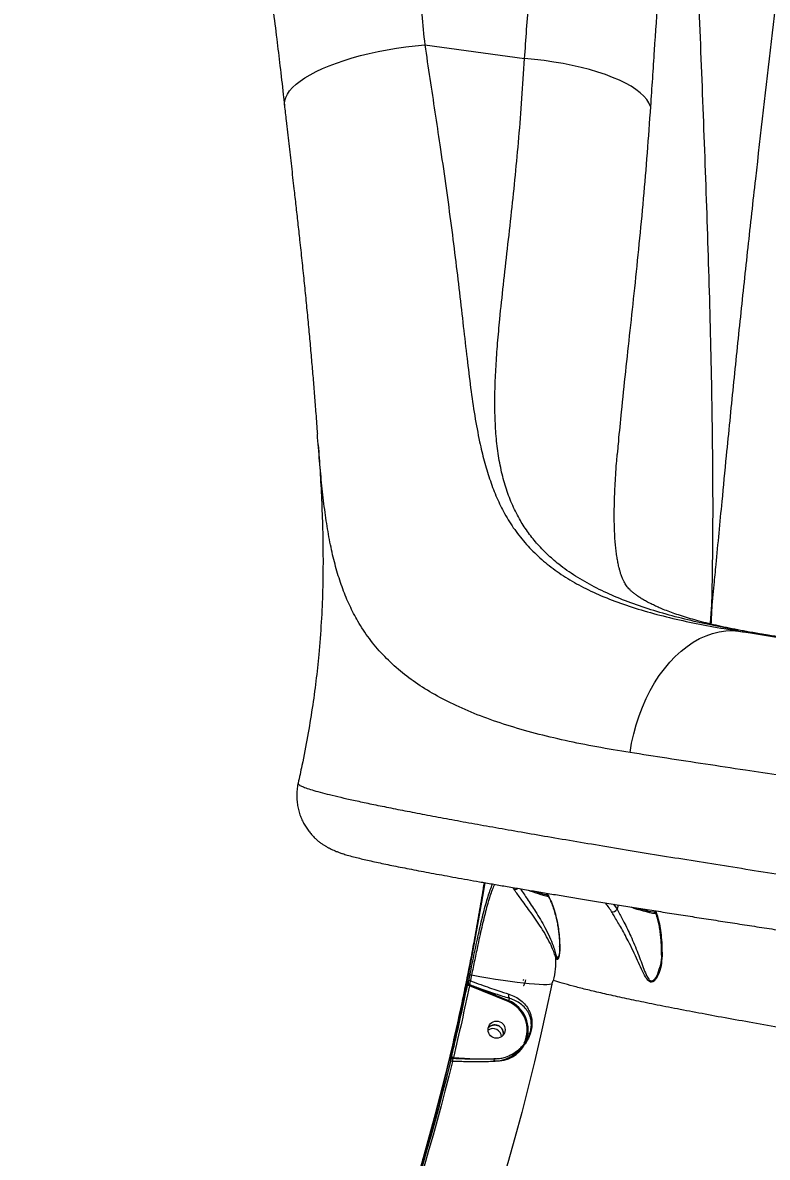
# Model space of a CAD drawing. Header units: millimetres. Extents: x -11024 to 8278, y -7837 to 5770.
# Drawn here: x 3635 to 4024, y 2555 to 3148 of the extents above; entities that cross this region are included whole.
import ezdxf

# ---------------------------------------------------------------- set-up
doc = ezdxf.new("R2010")
doc.units = ezdxf.units.MM
doc.layers.add('DIKOM_ОБЪЕКТ', color=7, linetype='Continuous')
doc.layers.add('DIKOM_РАЗМЕР_ОБЪЕКТА', color=7, linetype='Continuous')
doc.styles.add('style1', font='arial.ttf', dxfattribs={"width": 0.8})
doc.dimstyles.new('1-50', dxfattribs={"dimtxt": 300, "dimasz": 200, "dimexe": 100, "dimexo": 0, "dimgap": 100, "dimtad": 1, "dimtxsty": 'style1', "dimcen": 200, "dimclrd": 7, "dimclre": 7, "dimclrt": 7, "dimadec": 1, "dimazin": 2, "dimtfac": 1, "dimtmove": 0, "dimatfit": 2, "dimfxl": 0, "dimlwd": 25, "dimlwe": 18, "dimarcsym": 0})

# ---------------------------------------------------------------- blocks, each defined once
blk = doc.blocks.new('*D9')
at = {"layer": 'Defpoints', "color": 0, "transparency": 16777216}
for p in [(3740.68, 3707.51), (-8191.56, -3797.25), (-1076.12, -3797.25)]:
    blk.add_point(p, dxfattribs=at)
at = {"layer": 'DIKOM_РАЗМЕР_ОБЪЕКТА', "color": 7, "lineweight": 18, "transparency": 16777216}
for p, q in [((3740.68, 3707.51), (-8291.56, 3707.51)), ((-1076.12, -3797.25), (-8291.56, -3797.25))]:
    blk.add_line(p, q, dxfattribs=at)
at = {"layer": 'DIKOM_РАЗМЕР_ОБЪЕКТА', "color": 7, "lineweight": 25, "transparency": 16777216}
blk.add_line((-8191.56, 3507.51), (-8191.56, -3597.25), dxfattribs=at)
at = {"layer": 'DIKOM_РАЗМЕР_ОБЪЕКТА', "color": 7, "transparency": 16777216}
for points in [[(-8224.9, 3507.51), (-8158.23, 3507.51), (-8191.56, 3707.51)], [(-8224.9, -3597.25), (-8158.23, -3597.25), (-8191.56, -3797.25)]]:
    blk.add_solid(points, dxfattribs=at)
at = {"layer": 'DIKOM_РАЗМЕР_ОБЪЕКТА', "color": 7, "transparency": 16777216, "insert": (-8444.74, -44.87), "char_height": 300, "attachment_point": 5, "rotation": 90, "style": 'style1'}
blk.add_mtext('7500', dxfattribs=at)

msp = doc.modelspace()

# ---------------------------------------------------------------- linework, layer by layer
at = {"layer": 'DIKOM_ОБЪЕКТ', "color": 7, "linetype": 'Continuous', "lineweight": 15}
for p, q in [((3845.213, 3136.186), (3897.345, 3128.934)), ((3945.935, 2924.185), (3945.771, 2922.195)), ((4009.163, 2830.058), (4022.833, 2828.156)), ((4024.123, 2827.981), (4022.833, 2828.156)), ((3779.208, 2750.573), (3779.205, 2750.566)), ((3891.905, 2695.193), (3891.332, 2696.033)), ((3943.765, 2687.469), (3945.658, 2684.777)), ((3946.282, 2687.064), (3945.658, 2684.777)), ((3915.15, 2660.105), (3915.213, 2660.338)), ((3968.775, 2660.977), (3968.778, 2660.941)), ((3967.617, 2653.61), (3967.758, 2654.085)), ((3867.948, 2646.548), (3867.95, 2646.551)), ((3888.738, 2636.572), (3868.538, 2644.818)), ((3868.553, 2645.425), (3868.55, 2645.422)), ((3868.55, 2645.422), (3888.956, 2637.091)), ((3889.53, 2638.221), (3888.956, 2637.091)), ((3859.945, 2606.956), (3859.938, 2606.95)), ((3860.16, 2607.374), (3871.72, 2606.663)), ((3882.276, 2606.763), (3881.229, 2606.739)), ((3858.924, 2606.212), (3858.921, 2606.209))]:
    msp.add_line(p, q, dxfattribs=at)
at = {"layer": 'DIKOM_ОБЪЕКТ', "color": 7, "linetype": 'Continuous', "lineweight": 15, "flags": 128}
for points in [[(3772.057, 3104.655), (3772.01, 3105.374), (3772.154, 3107.028), (3772.647, 3108.709), (3773.485, 3110.411), (3774.665, 3112.124), (3776.181, 3113.84), (3778.024, 3115.55), (3780.186, 3117.246), (3782.656, 3118.919), (3785.422, 3120.561), (3788.469, 3122.164), (3791.782, 3123.718), (3795.345, 3125.219), (3799.14, 3126.655), (3803.148, 3128.022), (3807.349, 3129.313), (3811.721, 3130.52), (3816.243, 3131.637), (3820.892, 3132.659), (3825.645, 3133.582), (3830.478, 3134.4), (3835.367, 3135.109), (3840.286, 3135.705), (3845.213, 3136.186)], [(3963.114, 3104.033), (3962.328, 3105.812), (3961.168, 3107.589), (3959.64, 3109.354), (3957.754, 3111.099), (3955.518, 3112.812), (3952.946, 3114.485), (3950.051, 3116.109), (3946.85, 3117.674), (3943.358, 3119.173), (3939.597, 3120.597), (3935.585, 3121.939), (3931.345, 3123.191), (3926.901, 3124.346), (3922.275, 3125.398), (3917.494, 3126.341), (3912.584, 3127.171), (3907.571, 3127.882), (3902.482, 3128.471), (3897.345, 3128.934)], [(3952.456, 2766.605), (3953.281, 2771.514), (3954.34, 2776.368), (3955.627, 2781.144), (3957.136, 2785.816), (3958.859, 2790.361), (3960.788, 2794.757), (3962.913, 2798.981), (3965.223, 2803.011), (3967.706, 2806.828), (3970.35, 2810.411), (3973.142, 2813.743), (3976.067, 2816.808), (3979.11, 2819.588), (3982.257, 2822.072), (3985.49, 2824.244), (3988.795, 2826.096), (3992.155, 2827.618), (3995.551, 2828.801), (3998.967, 2829.64), (4002.386, 2830.13), (4005.79, 2830.27), (4009.163, 2830.058)], [(3876.565, 2698.682), (3875.707, 2693.392), (3873.215, 2678.788), (3870.552, 2664.231), (3867.718, 2649.729), (3864.717, 2635.293), (3861.549, 2620.933), (3858.218, 2606.657), (3854.724, 2592.476), (3851.071, 2578.397), (3847.261, 2564.431), (3843.297, 2550.587), (3839.18, 2536.874), (3834.914, 2523.3), (3830.501, 2509.875), (3825.945, 2496.607), (3821.248, 2483.505), (3817.274, 2472.839)], [(3820.464, 2481.377), (3821, 2482.837), (3825.711, 2495.978), (3830.281, 2509.286), (3834.707, 2522.751), (3838.986, 2536.366), (3843.115, 2550.121), (3847.092, 2564.007), (3850.913, 2578.015), (3854.577, 2592.136), (3858.081, 2606.36), (3861.423, 2620.679), (3864.6, 2635.083), (3867.61, 2649.562), (3870.452, 2664.107), (3873.124, 2678.709), (3875.623, 2693.357), (3876.489, 2698.695)], [(3868.236, 2647.58), (3868.308, 2647.935), (3868.381, 2648.29), (3868.453, 2648.645), (3868.525, 2649), (3868.597, 2649.355), (3868.669, 2649.71), (3868.741, 2650.065), (3868.813, 2650.42)], [(3869.668, 2650.335), (3869.596, 2649.98), (3869.524, 2649.625), (3869.452, 2649.271), (3869.38, 2648.916), (3869.308, 2648.561), (3869.236, 2648.206), (3869.163, 2647.851), (3869.091, 2647.497)], [(3911.54, 2645.706), (3910.447, 2645.515), (3908.989, 2645.408), (3907.179, 2645.386), (3905.029, 2645.449), (3902.557, 2645.596), (3899.781, 2645.828), (3896.724, 2646.14), (3893.41, 2646.532), (3889.863, 2647), (3886.112, 2647.54), (3882.186, 2648.149), (3878.115, 2648.821), (3873.932, 2649.552), (3869.668, 2650.335)], [(3911.54, 2645.706), (3908.709, 2632.124), (3905.723, 2618.612), (3902.585, 2605.18), (3899.295, 2591.836), (3895.856, 2578.588), (3892.271, 2565.445), (3888.541, 2552.416), (3884.669, 2539.509), (3880.658, 2526.732), (3876.509, 2514.093), (3873.396, 2504.96)], [(3882.484, 2606.732), (3882.291, 2606.749), (3882.276, 2606.747)], [(3842.125, 2544.288), (3844.375, 2551.798), (3846.579, 2559.348), (3848.736, 2566.938), (3850.845, 2574.564), (3852.907, 2582.227), (3854.92, 2589.925), (3856.885, 2597.654), (3858.801, 2605.416)], [(3859.662, 2605.363), (3857.748, 2597.607), (3855.785, 2589.883), (3853.773, 2582.191), (3851.713, 2574.534), (3849.605, 2566.913), (3847.45, 2559.329), (3845.247, 2551.784), (3842.998, 2544.28)]]:
    msp.add_lwpolyline(points, dxfattribs=at)
at = {"layer": 'DIKOM_ОБЪЕКТ', "color": 7, "linetype": 'Continuous', "lineweight": 15}
msp.add_circle((3882.75, 2621.916), 4.471, dxfattribs=at)
for centre, radius, start, end in [((3891.75, 2697.72), 1.738, 256.096735, 279.763204), ((3925.429, 2760.425), 70.658, 248.310307, 257.184388), ((3926.018, 2762.485), 72.2, 250.867013, 256.677088), ((3943.399, 2686.124), 2.63, 255.10436, 329.194914), ((3977.947, 2753.73), 72.228, 249.687012, 260.336996), ((3977.589, 2752.364), 70.218, 252.500618, 260.19484), ((3915.428, 2659.447), 1.708, 150.044533, 175.02682), ((3969.52, 2661.081), 0.755, 190.73816, 240.135928), ((3862.78, 2658.556), 50.957, 347.565511, 1.168936), ((3868.979, 2647.746), 2.679, 75.08747, 93.538818), ((3867.821, 2642.515), 2.412, 72.718683, 97.636318), ((3868.933, 2646.351), 1.005, 168.720582, 247.586753), ((3868.936, 2646.354), 1.005, 168.698036, 247.590432), ((3868.42, 2645.031), 2.556, 74.782057, 94.135298), ((3888.112, 2649.98), 9, 344.740495, 347.967291), ((3905.192, 2629.993), 17.72, 156.387193, 158.208948), ((3882.792, 2621.786), 15.937, 334.643456, 68.092069), ((3882.82, 2621.84), 16.439, 336.859146, 68.085237), ((3891.038, 2639.582), 2.031, 154.525759, 222.071524), ((3880.761, 2617.935), 4.519, 2.858189, 123.251401), ((3882.96, 2621.909), 16.34, 266.313743, 332.925814), ((3859.865, 2605.984), 0.969, 120.846798, 139.950257), ((3859.373, 2605.144), 2.365, 70.562119, 95.887346), ((3882.914, 2605.298), 1.583, 113.761014, 180.923224), ((3859.138, 2603.873), 1.579, 70.615078, 102.35659), ((3859.869, 2605.978), 0.976, 139.864666, 166.321519), ((3859.875, 2605.98), 0.979, 139.835483, 166.2703)]:
    msp.add_arc(centre, radius, start, end, dxfattribs=at)
for points, knots in [([(3740.68, 3697.185), (3742.409, 3693.17), (3745.865, 3685.141), (3750.914, 3672.178), (3755.86, 3658.547), (3760.962, 3643.392), (3766.182, 3626.609), (3771.497, 3608.059), (3776.655, 3588.612), (3781.658, 3568.297), (3786.563, 3546.932), (3791.366, 3524.498), (3796.065, 3500.989), (3800.621, 3476.65), (3805.033, 3451.522), (3809.266, 3425.885), (3813.327, 3399.78), (3817.227, 3373.254), (3821.013, 3346.084), (3824.692, 3318.317), (3828.302, 3289.709), (3831.86, 3260.259), (3835.363, 3229.978), (3838.764, 3199.177), (3842.064, 3167.945), (3844.164, 3146.77), (3845.213, 3136.186)], [0, 0, 0, 0, 0.036007, 0.0720142, 0.1081371, 0.1442605, 0.1864215, 0.2286177, 0.2708252, 0.3130214, 0.3551824, 0.3985677, 0.4419909, 0.4854269, 0.5288505, 0.5722355, 0.6143724, 0.6565442, 0.698728, 0.7408997, 0.7830367, 0.8264039, 0.8698097, 0.9132279, 0.9566332, 1, 1, 1, 1]), ([(4069.991, 3545.602), (4067.856, 3523.028), (4063.585, 3477.879), (4056.791, 3410.463), (4049.716, 3343.261), (4042.345, 3276.287), (4034.466, 3207.823), (4026.165, 3137.877), (4019.213, 3078.168), (4013.89, 3030.274), (4010.029, 2994.222), (4006.284, 2957.99), (4003.076, 2925.797), (4000.061, 2894.725), (3997.909, 2872.264), (3996.291, 2855.377), (3995.65, 2848.697), (3995.315, 2845.205), (3995.199, 2843.997), (3995.161, 2843.603), (3995.154, 2843.536)], [0, 0, 0, 0, 0.0957398, 0.1914871, 0.2872393, 0.382991, 0.4787341, 0.5817989, 0.6848638, 0.7364207, 0.7879831, 0.8395376, 0.8910833, 0.9245442, 0.9705514, 0.9852019, 0.9949789, 0.9983606, 0.9997222, 1, 1, 1, 1]), ([(3897.345, 3128.934), (3898.084, 3139.091), (3899.56, 3159.41), (3901.714, 3189.376), (3903.828, 3218.917), (3905.91, 3248.15), (3907.968, 3277.039), (3909.986, 3305.543), (3911.939, 3333.435), (3913.598, 3357.574), (3914.983, 3378.173), (3916.113, 3395.44), (3917.192, 3412.43), (3917.856, 3423.491), (3918.188, 3429.021)], [0, 0, 0, 0, 0.0928405, 0.1857359, 0.2786315, 0.3714705, 0.4661483, 0.5608854, 0.655622, 0.7503004, 0.8126581, 0.8750156, 0.937508, 1, 1, 1, 1]), ([(3981.039, 3386.566), (3980.758, 3381.359), (3980.196, 3370.945), (3979.272, 3354.919), (3978.3, 3338.602), (3977.116, 3319.327), (3975.708, 3296.929), (3974.064, 3271.223), (3972.363, 3244.954), (3970.609, 3217.979), (3968.81, 3190.317), (3966.958, 3161.987), (3965.067, 3133.25), (3963.765, 3113.77), (3963.114, 3104.033)], [0, 0, 0, 0, 0.0625976, 0.1251953, 0.1879349, 0.2506733, 0.3433686, 0.4361227, 0.5288765, 0.6215729, 0.71615, 0.8107833, 0.9054208, 1, 1, 1, 1]), ([(3995.154, 2843.536), (3995.161, 2843.784), (3995.191, 2844.972), (3995.278, 2848.595), (3995.418, 2855.173), (3995.705, 2872.461), (3995.839, 2897.58), (3995.509, 2939.224), (3994.516, 2988.909), (3992.719, 3047.94), (3990.523, 3106.846), (3988.167, 3165.624), (3985.957, 3222.827), (3984.05, 3278.47), (3982.374, 3332.571), (3981.484, 3368.568), (3981.039, 3386.566)], [0, 0, 0, 0, 0.0013557, 0.0065094, 0.0198479, 0.0373915, 0.101227, 0.1575111, 0.2658229, 0.3741551, 0.4825064, 0.5908603, 0.6991896, 0.7994589, 0.8997309, 1, 1, 1, 1]), ([(3763.945, 3171.019), (3763.989, 3170.678), (3764.692, 3165.264), (3766.027, 3154.654), (3767.883, 3139.732), (3769.659, 3124.932), (3771.014, 3113.407), (3771.812, 3106.504), (3772.029, 3104.623)], [0, 0, 0, 0, 0.0157393, 0.2498642, 0.483918, 0.6937022, 0.916517, 1, 1, 1, 1]), ([(3845.213, 3136.186), (3846.124, 3130.269), (3847.946, 3118.432), (3850.525, 3101.024), (3853.299, 3082.742), (3856.106, 3063.709), (3858.747, 3044.056), (3861.156, 3025.003), (3863.356, 3006.637), (3865.401, 2989.043), (3867.288, 2972.465), (3869.156, 2956.921), (3871.271, 2942.379), (3873.607, 2929.75), (3876.206, 2918.849), (3879.011, 2909.472), (3882.337, 2900.641), (3886.381, 2892.089), (3891.349, 2883.901), (3897.375, 2876.132), (3904.301, 2869.012), (3912.131, 2862.535), (3920.864, 2856.694), (3930.644, 2851.413), (3941.527, 2846.681), (3953.47, 2842.443), (3966.27, 2838.706), (3979.861, 2835.426), (3994.105, 2832.528), (4004.149, 2830.88), (4009.163, 2830.058)], [0, 0, 0, 0, 0.0338664, 0.0677489, 0.101616, 0.1425154, 0.1835318, 0.2246092, 0.2656875, 0.3067066, 0.3476078, 0.3872098, 0.4268373, 0.4664361, 0.4969302, 0.5274559, 0.557976, 0.588462, 0.6220175, 0.6556949, 0.6894306, 0.7231611, 0.7568258, 0.7903728, 0.8252058, 0.8601397, 0.8951416, 0.9301619, 0.9651385, 1, 1, 1, 1]), ([(4022.833, 2828.156), (4017.961, 2828.944), (4008.212, 2830.518), (3994.282, 2833.224), (3980.813, 2836.262), (3967.927, 2839.713), (3955.683, 2843.63), (3944.207, 2848.05), (3933.576, 2853.031), (3923.842, 2858.615), (3915.725, 2864.37), (3909.04, 2870.176), (3903.567, 2875.896), (3898.736, 2882.034), (3894.369, 2888.892), (3890.576, 2896.551), (3887.419, 2905.073), (3884.994, 2914.212), (3883.285, 2923.983), (3882.236, 2934.379), (3881.794, 2945.223), (3881.874, 2956.494), (3882.386, 2968.165), (3883.252, 2980.294), (3884.544, 2994.423), (3886.281, 3010.759), (3888.411, 3029.494), (3890.566, 3048.61), (3892.598, 3068.015), (3894.438, 3087.708), (3896.067, 3107.985), (3896.919, 3121.951), (3897.345, 3128.934)], [0, 0, 0, 0, 0.0330659, 0.0661494, 0.0992117, 0.1330609, 0.1669335, 0.2007779, 0.2349312, 0.2691158, 0.303265, 0.3298773, 0.3565253, 0.3831721, 0.4097833, 0.4400363, 0.4703149, 0.500571, 0.5316579, 0.562768, 0.5938592, 0.624316, 0.6548028, 0.6852937, 0.7157557, 0.7575521, 0.7993807, 0.8411775, 0.8806527, 0.9201273, 0.9600632, 1, 1, 1, 1]), ([(3771.918, 3104.642), (3772.231, 3101.946), (3773.011, 3095.216), (3774.232, 3084.574), (3775.584, 3072.714), (3776.81, 3061.912), (3777.923, 3052.079), (3778.929, 3043.166), (3779.979, 3033.614), (3781.063, 3023.513), (3782.158, 3012.979), (3783.198, 3002.649), (3784.181, 2992.523), (3785.108, 2982.601), (3785.979, 2972.884), (3786.793, 2963.371), (3787.551, 2954.052), (3788.292, 2944.412), (3788.821, 2937.357), (3789.123, 2933.443), (3789.161, 2932.949)], [0, 0, 0, 0, 0.0424904, 0.1060579, 0.169624, 0.2331175, 0.2816026, 0.330836, 0.3811558, 0.4419503, 0.5024544, 0.5627004, 0.6227226, 0.6825542, 0.742228, 0.8017762, 0.8612323, 0.9210696, 0.9900458, 1, 1, 1, 1]), ([(3963.114, 3104.033), (3962.54, 3095.899), (3961.393, 3079.63), (3959.364, 3055.697), (3957.138, 3032.147), (3954.776, 3009.198), (3952.355, 2986.928), (3949.981, 2965.362), (3947.965, 2946.109), (3946.6, 2932.42), (3946.064, 2925.792), (3945.935, 2924.185)], [0, 0, 0, 0, 0.1252969, 0.2505929, 0.3768134, 0.5030327, 0.6269572, 0.7509364, 0.8748495, 0.9696524, 1, 1, 1, 1]), ([(3952.456, 2766.605), (3946.61, 2767.56), (3934.915, 2769.471), (3918.481, 2772.799), (3902.788, 2776.551), (3887.999, 2780.821), (3874.157, 2785.646), (3861.603, 2790.957), (3850.328, 2796.76), (3840.273, 2803.051), (3831.207, 2809.993), (3823.169, 2817.632), (3816.141, 2826.01), (3810.477, 2834.6), (3805.953, 2843.285), (3802.341, 2851.964), (3799.301, 2861.213), (3796.755, 2871.15), (3794.658, 2881.855), (3792.932, 2893.387), (3791.504, 2905.683), (3790.278, 2918.761), (3789.539, 2928.193), (3789.166, 2932.95)], [0, 0, 0, 0, 0.0506374, 0.10130676, 0.15194185, 0.20386689, 0.25583, 0.30775367, 0.35753172, 0.40734508, 0.45712447, 0.50814483, 0.55920083, 0.6102248, 0.65278303, 0.69537646, 0.73797029, 0.7805289, 0.82425895, 0.86803304, 0.9118023, 0.95552578, 1, 1, 1, 1]), ([(3789.622, 2927.304), (3789.939, 2922.748), (3790.596, 2913.284), (3791.373, 2898.643), (3791.938, 2883.269), (3792.177, 2867.42), (3791.977, 2851.184), (3791.265, 2834.597), (3790.061, 2818.795), (3788.442, 2803.783), (3786.496, 2789.527), (3784.049, 2774.833), (3781.562, 2761.788), (3779.749, 2753.69), (3779.058, 2750.606)], [0, 0, 0, 0, 0.0791876, 0.1644977, 0.2527012, 0.3429227, 0.4343849, 0.5271275, 0.6216301, 0.6990195, 0.7785768, 0.8609839, 0.9470508, 1, 1, 1, 1]), ([(4024.118, 2827.987), (4023.781, 2828.038), (4021.156, 2828.439), (4016.493, 2829.233), (4010.189, 2830.367), (4004.253, 2831.538), (3998.666, 2832.738), (3993.429, 2833.966), (3988.535, 2835.218), (3983.978, 2836.491), (3979.751, 2837.78), (3975.844, 2839.081), (3972.253, 2840.388), (3969.107, 2841.64), (3966.378, 2842.821), (3963.894, 2843.985), (3961.554, 2845.184), (3959.41, 2846.389), (3957.531, 2847.553), (3955.899, 2848.668), (3954.494, 2849.731), (3953.295, 2850.744), (3952.27, 2851.718), (3951.383, 2852.677), (3950.606, 2853.659), (3950.003, 2854.555), (3949.339, 2855.721), (3948.679, 2857.091), (3948.068, 2858.599), (3947.544, 2860.125), (3947.079, 2861.68), (3946.592, 2863.562), (3946.101, 2865.809), (3945.628, 2868.46), (3945.209, 2871.383), (3944.853, 2874.592), (3944.564, 2878.105), (3944.354, 2881.897), (3944.226, 2885.997), (3944.183, 2890.39), (3944.228, 2895.139), (3944.368, 2900.247), (3944.605, 2905.714), (3944.944, 2911.55), (3945.324, 2917.052), (3945.627, 2920.697), (3945.751, 2922.196)], [0, 0, 0, 0, 0.00368453, 0.02862707, 0.05321089, 0.07733182, 0.10101499, 0.12429143, 0.14719587, 0.16976965, 0.19206038, 0.21412309, 0.23602152, 0.25783081, 0.27653093, 0.29595438, 0.31757964, 0.33932588, 0.3613319, 0.3837686, 0.40686764, 0.4309596, 0.45654959, 0.48449112, 0.51646567, 0.54967343, 0.57786326, 0.60495147, 0.63359822, 0.65281749, 0.67132566, 0.69023789, 0.71234918, 0.73402605, 0.75548259, 0.77690621, 0.79839007, 0.82034979, 0.84187412, 0.86392133, 0.88651152, 0.90966646, 0.93340059, 0.95771775, 0.98261407, 1, 1, 1, 1]), ([(3994.346, 2833.769), (3994.612, 2836.948), (3994.885, 2840.205), (3995.148, 2843.458), (3995.154, 2843.536)], [0, 0, 0, 0, 0.976133, 1, 1, 1, 1]), ([(3995.154, 2843.536), (3995.151, 2843.447), (3995.02, 2840.165), (3994.855, 2836.881), (3994.694, 2833.687)], [0, 0, 0, 0, 0.0272157, 1, 1, 1, 1]), ([(4009.163, 2830.058), (4014.667, 2829.184), (4025.677, 2827.436), (4043.103, 2824.71), (4061.813, 2821.814), (4081.923, 2818.734), (4103.429, 2815.477), (4123.89, 2812.409), (4143.097, 2809.554), (4160.893, 2806.928), (4178.964, 2804.281), (4199.085, 2801.354), (4221.312, 2798.146), (4245.654, 2794.663), (4268.332, 2791.446), (4289.239, 2788.504), (4308.318, 2785.836), (4327.404, 2783.186), (4348.326, 2780.299), (4371.036, 2777.191), (4395.427, 2773.882), (4417.728, 2770.885), (4437.941, 2768.192), (4456.116, 2765.788), (4474.029, 2763.438), (4493.377, 2760.92), (4514.01, 2758.262), (4535.725, 2755.496), (4555.155, 2753.054), (4572.418, 2750.91), (4587.651, 2749.04), (4602.422, 2747.247), (4611.813, 2746.127), (4616.507, 2745.567)], [0, 0, 0, 0, 0.0332373, 0.0664955, 0.0997333, 0.1366839, 0.1736633, 0.2106139, 0.2391279, 0.2676675, 0.2962073, 0.324721, 0.3617085, 0.3987245, 0.4357117, 0.4642557, 0.4928259, 0.5213962, 0.5499403, 0.5868975, 0.623883, 0.6608405, 0.6893584, 0.7179028, 0.7464469, 0.7749649, 0.8119226, 0.8489093, 0.8858673, 0.9143873, 0.9429337, 0.9714798, 1, 1, 1, 1]), ([(4602.308, 2747.542), (4596.075, 2748.295), (4583.606, 2749.8), (4563.832, 2752.237), (4544.909, 2754.601), (4526.994, 2756.865), (4510.292, 2758.997), (4493.228, 2761.195), (4474.123, 2763.676), (4452.886, 2766.462), (4429.47, 2769.564), (4407.502, 2772.504), (4387.128, 2775.252), (4368.439, 2777.792), (4349.647, 2780.363), (4328.929, 2783.217), (4306.298, 2786.359), (4281.819, 2789.787), (4259.286, 2792.97), (4238.737, 2795.895), (4220.16, 2798.557), (4201.749, 2801.213), (4181.752, 2804.118), (4160.283, 2807.262), (4137.512, 2810.628), (4116.965, 2813.694), (4098.569, 2816.464), (4082.208, 2818.947), (4066.263, 2821.388), (4051.049, 2823.737), (4036.522, 2826), (4027.396, 2827.438), (4022.833, 2828.156)], [0, 0, 0, 0, 0.0387229, 0.0774756, 0.1161987, 0.1460807, 0.1759901, 0.2058992, 0.2357812, 0.2745049, 0.3132584, 0.351982, 0.3818636, 0.4117728, 0.441682, 0.4715642, 0.5103034, 0.5490723, 0.5878118, 0.6177065, 0.6476286, 0.6775509, 0.7074455, 0.7461808, 0.7849461, 0.8236815, 0.8535734, 0.8834929, 0.913412, 0.9433038, 0.9716521, 1, 1, 1, 1]), ([(4654.262, 2668.972), (4648.995, 2669.619), (4638.457, 2670.914), (4621.905, 2672.98), (4604.847, 2675.132), (4587.09, 2677.396), (4568.654, 2679.769), (4549.55, 2682.251), (4529.995, 2684.811), (4510.22, 2687.42), (4490.264, 2690.071), (4470.172, 2692.755), (4449.79, 2695.494), (4428.961, 2698.308), (4407.704, 2701.195), (4386.047, 2704.151), (4364.237, 2707.142), (4342.518, 2710.133), (4320.928, 2713.12), (4299.499, 2716.097), (4278.074, 2719.087), (4256.489, 2722.112), (4234.778, 2725.167), (4212.978, 2728.249), (4191.34, 2731.321), (4170.12, 2734.349), (4149.345, 2737.328), (4129.035, 2740.256), (4109.022, 2743.156), (4089.158, 2746.051), (4069.485, 2748.937), (4050.045, 2751.807), (4031.066, 2754.63), (4011.564, 2757.554), (3991.697, 2760.561), (3971.549, 2763.641), (3958.819, 2765.617), (3952.456, 2766.605)], [0, 0, 0, 0, 0.02771591, 0.05545571, 0.08319545, 0.11091124, 0.13943212, 0.16797931, 0.19652641, 0.22504748, 0.25275913, 0.28049492, 0.30823073, 0.33594234, 0.36445732, 0.39299808, 0.42153913, 0.45005366, 0.47779086, 0.50555225, 0.53331354, 0.56105099, 0.58959546, 0.61816623, 0.646737, 0.67528155, 0.70299008, 0.73072257, 0.75845466, 0.78616337, 0.81467506, 0.84321323, 0.87175126, 0.90026301, 0.93350185, 0.96676118, 1, 1, 1, 1]), ([(3779.118, 2750.589), (3779.09, 2750.489), (3778.789, 2749.384), (3778.518, 2747.214), (3778.327, 2744.147), (3778.474, 2741.134), (3778.9, 2738.218), (3779.587, 2735.426), (3780.505, 2732.788), (3781.619, 2730.331), (3782.888, 2728.077), (3784.265, 2726.044), (3785.704, 2724.24), (3787.163, 2722.66), (3788.609, 2721.291), (3790.02, 2720.109), (3791.385, 2719.089), (3792.705, 2718.203), (3793.989, 2717.426), (3795.25, 2716.734), (3796.511, 2716.107), (3797.799, 2715.522), (3799.163, 2714.959), (3800.687, 2714.388), (3802.542, 2713.756), (3804.984, 2713.007), (3807.871, 2712.213), (3811.092, 2711.398), (3814.41, 2710.608), (3817.97, 2709.801), (3821.824, 2708.964), (3825.876, 2708.114), (3830.154, 2707.243), (3834.689, 2706.343), (3839.484, 2705.413), (3844.542, 2704.452), (3849.869, 2703.458), (3855.471, 2702.43), (3861.331, 2701.37), (3867.456, 2700.278), (3873.839, 2699.154), (3880.497, 2697.995), (3887.422, 2696.803), (3894.592, 2695.582), (3901.985, 2694.334), (3909.595, 2693.062), (3917.444, 2691.76), (3925.541, 2690.428), (3933.889, 2689.066), (3942.461, 2687.677), (3951.258, 2686.262), (3960.282, 2684.82), (3969.522, 2683.353), (3978.956, 2681.865), (3988.582, 2680.355), (3998.403, 2678.823), (4008.429, 2677.268), (4018.634, 2675.694), (4028.989, 2674.104), (4039.478, 2672.503), (4050.13, 2670.885), (4060.947, 2669.249), (4071.933, 2667.596), (4083.051, 2665.93), (4094.305, 2664.252), (4105.698, 2662.561), (4117.223, 2660.857), (4128.847, 2659.146), (4140.56, 2657.43), (4152.353, 2655.708), (4164.249, 2653.979), (4176.227, 2652.245), (4188.27, 2650.509), (4200.362, 2648.773), (4212.479, 2647.039), (4224.632, 2645.308), (4236.833, 2643.577), (4249.105, 2641.843), (4261.44, 2640.107), (4273.823, 2638.37), (4286.235, 2636.637), (4298.661, 2634.908), (4311.083, 2633.187), (4323.482, 2631.475), (4335.843, 2629.776), (4348.147, 2628.091), (4360.379, 2626.424), (4372.527, 2624.774), (4384.601, 2623.142), (4396.633, 2621.522), (4408.644, 2619.912), (4420.629, 2618.312), (4432.549, 2616.728), (4444.37, 2615.164), (4456.058, 2613.626), (4467.599, 2612.113), (4479.028, 2610.623), (4490.351, 2609.154), (4501.566, 2607.706), (4512.643, 2606.283), (4523.585, 2604.886), (4534.395, 2603.513), (4545.057, 2602.166), (4555.547, 2600.85), (4565.871, 2599.562), (4576.038, 2598.302), (4586.052, 2597.069), (4595.874, 2595.869), (4605.472, 2594.704), (4614.827, 2593.578), (4623.977, 2592.486), (4632.931, 2591.426), (4641.69, 2590.398), (4650.221, 2589.408), (4658.527, 2588.453), (4666.609, 2587.534), (4674.472, 2586.651), (4682.077, 2585.808), (4689.43, 2585.004), (4696.532, 2584.239), (4703.401, 2583.512), (4710.017, 2582.824), (4716.359, 2582.177), (4722.401, 2581.575), (4728.179, 2581.015), (4733.701, 2580.493), (4738.975, 2580.012), (4743.973, 2579.573), (4748.703, 2579.177), (4753.17, 2578.822), (4757.38, 2578.51), (4761.332, 2578.242), (4765.035, 2578.017), (4768.519, 2577.837), (4771.834, 2577.703), (4775.065, 2577.621), (4778.032, 2577.611), (4780.606, 2577.681), (4782.673, 2577.81), (4784.375, 2577.977), (4785.884, 2578.179), (4787.361, 2578.434), (4788.84, 2578.752), (4790.35, 2579.148), (4791.917, 2579.639), (4793.555, 2580.248), (4795.277, 2581.002), (4797.084, 2581.931), (4798.961, 2583.064), (4800.881, 2584.425), (4802.801, 2586.03), (4804.672, 2587.882), (4806.438, 2589.972), (4808.049, 2592.276), (4809.463, 2594.765), (4810.685, 2597.498), (4811.665, 2600.437), (4812.32, 2603.532), (4812.6, 2605.618), (4812.629, 2606.656), (4812.629, 2606.662)], [0, 0, 0, 0, 0.0002068, 0.0022859, 0.0043257, 0.0063291, 0.0082993, 0.0102375, 0.0121447, 0.0140201, 0.0158619, 0.017669, 0.0194433, 0.0211942, 0.0229404, 0.0247067, 0.0265242, 0.028437, 0.0304974, 0.0327684, 0.0353292, 0.0382848, 0.0417846, 0.0460631, 0.0515452, 0.0592115, 0.0696141, 0.0785634, 0.0869794, 0.0958944, 0.1044128, 0.1126703, 0.1208346, 0.1289275, 0.1369532, 0.1449343, 0.1528885, 0.1608305, 0.1687737, 0.1766469, 0.1845237, 0.1924242, 0.2003317, 0.2082243, 0.2160821, 0.2238874, 0.2316742, 0.2395261, 0.2473649, 0.2551984, 0.2630343, 0.2708779, 0.278737, 0.2865839, 0.2943911, 0.3022287, 0.3100819, 0.3179348, 0.3257678, 0.3335656, 0.3413396, 0.3491774, 0.3570018, 0.3648202, 0.3726408, 0.3804684, 0.3883106, 0.3961611, 0.4039601, 0.4117712, 0.419592, 0.4274154, 0.4352316, 0.4430332, 0.4508235, 0.4585758, 0.4663477, 0.4741479, 0.4819714, 0.4898124, 0.4976657, 0.5055256, 0.513386, 0.5212398, 0.5290815, 0.5369057, 0.5447071, 0.5524807, 0.5602277, 0.5679863, 0.5757951, 0.583633, 0.5914842, 0.5993296, 0.6071499, 0.6149291, 0.6226956, 0.630512, 0.6383192, 0.6461247, 0.6539349, 0.6617562, 0.6695969, 0.6774226, 0.6852282, 0.6930751, 0.7009431, 0.7088106, 0.7166519, 0.7244473, 0.7322155, 0.7400568, 0.7478882, 0.7557171, 0.7635503, 0.7713941, 0.7792567, 0.7871445, 0.7949591, 0.8028199, 0.8107087, 0.8186079, 0.826497, 0.8343564, 0.8421526, 0.8500778, 0.8580074, 0.8659509, 0.8739222, 0.8819368, 0.890014, 0.8981755, 0.9063665, 0.9147324, 0.9233441, 0.9323627, 0.9422164, 0.9503449, 0.956124, 0.9601713, 0.9635622, 0.9664334, 0.9689245, 0.971141, 0.9731648, 0.9750614, 0.9768846, 0.9786786, 0.9804714, 0.982283, 0.9841263, 0.9860026, 0.9879052, 0.9898256, 0.9917568, 0.9936937, 0.9958292, 0.9979292, 0.9999884, 1, 1, 1, 1]), ([(3779.205, 2750.566), (3779.162, 2750.502), (3779.003, 2750.26), (3779.645, 2749.698), (3781.176, 2748.882), (3783.728, 2747.92), (3787.2, 2746.833), (3791.568, 2745.63), (3796.793, 2744.317), (3802.835, 2742.898), (3809.726, 2741.367), (3817.531, 2739.708), (3826.275, 2737.923), (3835.966, 2736.011), (3846.498, 2733.993), (3857.744, 2731.894), (3869.665, 2729.721), (3882.212, 2727.478), (3895.473, 2725.152), (3909.556, 2722.722), (3924.47, 2720.189), (3940.21, 2717.554), (3956.598, 2714.848), (3973.435, 2712.103), (3990.676, 2709.325), (4008.275, 2706.52), (4026.368, 2703.667), (4045.099, 2700.743), (4064.46, 2697.751), (4084.432, 2694.695), (4104.79, 2691.61), (4125.296, 2688.531), (4145.911, 2685.464), (4166.594, 2682.413), (4187.5, 2679.357), (4208.791, 2676.27), (4230.444, 2673.16), (4252.429, 2670.03), (4274.493, 2666.917), (4297.503, 2663.701), (4321.426, 2660.391), (4346.203, 2656.998), (4371.042, 2653.633), (4395.88, 2650.305), (4420.654, 2647.023), (4443.883, 2643.98), (4465.566, 2641.171), (4485.734, 2638.585), (4505.574, 2636.068), (4525.235, 2633.601), (4544.672, 2631.192), (4563.844, 2628.846), (4582.528, 2626.59), (4600.5, 2624.451), (4617.749, 2622.43), (4634.273, 2620.524), (4650.217, 2618.717), (4665.693, 2616.996), (4680.656, 2615.37), (4695.062, 2613.841), (4708.743, 2612.431), (4721.552, 2611.153), (4733.489, 2610.006), (4744.563, 2608.988), (4754.862, 2608.09), (4764.456, 2607.307), (4773.297, 2606.645), (4781.349, 2606.107), (4788.512, 2605.7), (4794.712, 2605.426), (4799.962, 2605.281), (4804.293, 2605.263), (4807.738, 2605.371), (4810.339, 2605.605), (4811.953, 2605.985), (4812.677, 2606.344), (4812.559, 2606.61), (4812.536, 2606.663)], [0, 0, 0, 0, 0.00477589, 0.01798216, 0.03156734, 0.04516508, 0.05876289, 0.07234815, 0.08557467, 0.09881268, 0.11205062, 0.12527712, 0.1388891, 0.15251371, 0.16613821, 0.17975023, 0.19297789, 0.20621704, 0.21945617, 0.23268381, 0.24629613, 0.25992095, 0.27354572, 0.28715808, 0.30036852, 0.31359047, 0.32681236, 0.34002289, 0.35361597, 0.36722159, 0.38082718, 0.39442034, 0.40763207, 0.42085517, 0.4340782, 0.44728991, 0.4608853, 0.474493, 0.48810076, 0.50169613, 0.51697892, 0.53227049, 0.54755329, 0.56316604, 0.57878823, 0.59440104, 0.60763007, 0.62087037, 0.63411077, 0.64733972, 0.66095319, 0.67457908, 0.68820494, 0.70181842, 0.71502463, 0.72824225, 0.74145999, 0.75466611, 0.76825473, 0.78185568, 0.79545672, 0.80904527, 0.82227321, 0.83551258, 0.84875205, 0.86197989, 0.87559397, 0.88922068, 0.9028473, 0.91646151, 0.9296849, 0.94291976, 0.95615454, 0.96937777, 0.9829873, 0.99660926, 1, 1, 1, 1]), ([(3876.208, 2698.744), (3876.026, 2697.581), (3875.215, 2692.408), (3873.661, 2683.253), (3871.546, 2671.291), (3869.313, 2659.381), (3866.975, 2647.531), (3864.533, 2635.752), (3861.989, 2624.053), (3859.348, 2612.446), (3856.611, 2600.94), (3853.783, 2589.546), (3850.867, 2578.272), (3847.865, 2567.133), (3844.994, 2556.844), (3843.086, 2550.33), (3842.239, 2547.434)], [0, 0, 0, 0, 0.02228981, 0.09915994, 0.1760009, 0.25279979, 0.32954028, 0.40620538, 0.48277967, 0.55924833, 0.63559478, 0.71180147, 0.78785595, 0.86373996, 0.93943892, 1, 1, 1, 1]), ([(3868.813, 2650.42), (3869.215, 2652.397), (3870.018, 2656.35), (3871.229, 2662.168), (3872.422, 2667.78), (3873.596, 2673.121), (3874.768, 2678.229), (3875.935, 2683.027), (3877.101, 2687.454), (3878.266, 2691.478), (3879.435, 2694.94), (3880.232, 2697.105), (3880.639, 2697.941), (3880.653, 2697.97)], [0, 0, 0, 0, 0.1039947, 0.2079924, 0.3063929, 0.4051123, 0.503517, 0.6019987, 0.7007942, 0.7992788, 0.8977155, 0.9964648, 1, 1, 1, 1]), ([(3881.664, 2697.796), (3881.441, 2697.332), (3880.834, 2696.064), (3879.847, 2693.384), (3878.703, 2689.839), (3877.562, 2685.816), (3876.42, 2681.398), (3875.275, 2676.623), (3874.127, 2671.568), (3872.804, 2665.494), (3871.301, 2658.364), (3870.213, 2653.011), (3869.668, 2650.335)], [0, 0, 0, 0, 0.0550972, 0.1503408, 0.2455634, 0.3410893, 0.4363125, 0.531521, 0.6270308, 0.7222416, 0.8611218, 1, 1, 1, 1]), ([(3891.905, 2695.193), (3891.935, 2695.186), (3892.116, 2695.14), (3892.514, 2695.126), (3893.109, 2695.278), (3893.582, 2695.492), (3893.795, 2695.674), (3893.838, 2695.712)], [0, 0, 0, 0, 0.0530998, 0.330284, 0.626775, 0.9231825, 1, 1, 1, 1]), ([(3913.726, 2659.595), (3913.441, 2660.376), (3912.871, 2661.938), (3911.542, 2665.289), (3909.591, 2669.262), (3907.026, 2673.721), (3904.207, 2678.056), (3901.502, 2681.938), (3898.88, 2685.543), (3896.602, 2688.626), (3894.573, 2691.386), (3893.035, 2693.528), (3892.222, 2694.727), (3891.905, 2695.193)], [0, 0, 0, 0, 0.08995195, 0.18015317, 0.30684037, 0.43348489, 0.53937811, 0.64517546, 0.73056786, 0.81588284, 0.88572845, 0.95551772, 1, 1, 1, 1]), ([(3895.257, 2695.471), (3895.315, 2695.377), (3895.838, 2694.541), (3896.988, 2692.791), (3898.821, 2690.031), (3900.878, 2686.934), (3903.236, 2683.298), (3905.655, 2679.366), (3908.169, 2674.937), (3910.433, 2670.35), (3912.121, 2666.245), (3913.24, 2662.773), (3913.712, 2661.124), (3913.948, 2660.3)], [0, 0, 0, 0, 0.009011, 0.0801692, 0.1514018, 0.2391164, 0.3269224, 0.4371325, 0.5474485, 0.6808856, 0.8143718, 0.9073242, 1, 1, 1, 1]), ([(3908.834, 2693.191), (3908.952, 2693.004), (3909.489, 2692.149), (3910.402, 2690.318), (3911.544, 2687.719), (3912.577, 2684.833), (3913.47, 2681.792), (3914.196, 2678.741), (3914.761, 2675.775), (3915.174, 2672.955), (3915.461, 2670.159), (3915.633, 2667.637), (3915.664, 2665.982), (3915.677, 2665.309)], [0, 0, 0, 0, 0.0328882, 0.1509988, 0.2763462, 0.3960257, 0.5107346, 0.6214272, 0.7135182, 0.7980522, 0.8764221, 0.9497641, 1, 1, 1, 1]), ([(3909.007, 2693.162), (3909.533, 2692.219), (3910.641, 2690.236), (3912.134, 2686.603), (3913.486, 2682.338), (3914.483, 2677.97), (3915.163, 2673.667), (3915.597, 2669.597), (3915.691, 2666.551), (3915.738, 2665.031)], [0, 0, 0, 0, 0.1521777, 0.3202181, 0.487973, 0.6550944, 0.7700985, 0.8852866, 1, 1, 1, 1]), ([(3942.723, 2683.582), (3942.19, 2684.464), (3941.188, 2686.122), (3940.045, 2687.508), (3939.51, 2688.157)], [0, 0, 0, 0, 0.5321498, 1, 1, 1, 1]), ([(3945.658, 2684.777), (3945.91, 2684.314), (3946.584, 2683.075), (3947.811, 2680.826), (3949.395, 2677.835), (3951.091, 2674.451), (3952.952, 2670.491), (3954.784, 2666.242), (3956.562, 2661.781), (3958.191, 2657.488), (3959.666, 2653.384), (3960.866, 2650.497), (3961.834, 2648.746), (3962.515, 2647.853), (3963.326, 2647.288), (3964.008, 2647.348), (3964.712, 2647.704), (3965.417, 2648.391), (3966.22, 2649.677), (3967.047, 2651.367), (3967.401, 2652.761), (3967.617, 2653.61)], [0, 0, 0, 0, 0.0338652, 0.0906072, 0.1474265, 0.2192724, 0.2912145, 0.3782518, 0.4656426, 0.5528319, 0.6368092, 0.720449, 0.748499, 0.7764532, 0.8071587, 0.8373014, 0.8430479, 0.8789968, 0.912941, 0.9469812, 1, 1, 1, 1]), ([(3965.281, 2684.028), (3965.55, 2683.314), (3966.097, 2681.863), (3966.813, 2679.339), (3967.44, 2676.587), (3967.949, 2673.63), (3968.34, 2670.519), (3968.608, 2667.264), (3968.76, 2664.096), (3968.763, 2661.942), (3968.765, 2660.978)], [0, 0, 0, 0, 0.130086, 0.2643809, 0.3980037, 0.5281157, 0.6553159, 0.7798823, 0.9013856, 1, 1, 1, 1]), ([(3965.709, 2683.96), (3966.162, 2682.74), (3967.03, 2680.404), (3967.994, 2676.11), (3968.689, 2671.423), (3969.12, 2666.228), (3969.136, 2662.351), (3969.144, 2660.426)], [0, 0, 0, 0, 0.2152158, 0.4120724, 0.609476, 0.8060841, 1, 1, 1, 1]), ([(3969.144, 2660.426), (3969.033, 2658.694), (3968.811, 2655.234), (3967.62, 2651.453), (3966.409, 2649.019), (3965.472, 2647.689), (3964.352, 2646.754), (3963.161, 2646.646), (3962.138, 2647.303), (3961.287, 2648.292), (3960.044, 2650.243), (3958.45, 2653.473), (3956.396, 2658.127), (3954.094, 2663.055), (3951.764, 2667.77), (3949.493, 2672.027), (3947.525, 2675.521), (3945.699, 2678.621), (3944.09, 2681.287), (3943.171, 2682.83), (3942.723, 2683.582)], [0, 0, 0, 0, 0.0881057, 0.1760176, 0.2084865, 0.240859, 0.2743822, 0.3082163, 0.3377108, 0.3653206, 0.3930127, 0.4736066, 0.5544946, 0.6404794, 0.726385, 0.7896543, 0.8528353, 0.9027404, 0.9525831, 1, 1, 1, 1]), ([(3915.738, 2665.031), (3915.714, 2663.846), (3915.68, 2662.186), (3915.393, 2660.373), (3915.121, 2659.272), (3914.743, 2658.492), (3914.263, 2658.458), (3913.933, 2659.067), (3913.748, 2659.54), (3913.726, 2659.595)], [0, 0, 0, 0, 0.286516, 0.4015707, 0.5163112, 0.6574704, 0.7993947, 0.9763482, 1, 1, 1, 1]), ([(3913.948, 2660.3), (3914.068, 2659.93), (3914.284, 2659.262), (3914.659, 2659.032), (3914.972, 2659.373), (3915.107, 2659.928), (3915.15, 2660.105)], [0, 0, 0, 0, 0.33594381, 0.60540315, 0.87385953, 1, 1, 1, 1]), ([(3915.652, 2665.299), (3915.661, 2665.105), (3915.695, 2664.286), (3915.633, 2663.012), (3915.504, 2661.644), (3915.347, 2660.718), (3915.226, 2660.219), (3915.186, 2660.107), (3915.183, 2660.098)], [0, 0, 0, 0, 0.0917741, 0.3874091, 0.6430671, 0.8381089, 0.9870407, 1, 1, 1, 1]), ([(3915.738, 2665.031), (3915.729, 2665.049), (3915.684, 2665.139), (3915.681, 2665.233), (3915.679, 2665.309)], [0, 0, 0, 0, 0.201657, 1, 1, 1, 1]), ([(3968.79, 2660.942), (3968.798, 2660.681), (3968.835, 2659.48), (3968.597, 2657.397), (3968.228, 2655.19), (3967.831, 2653.97), (3967.707, 2653.588)], [0, 0, 0, 0, 0.1006968, 0.4648118, 0.831995, 1, 1, 1, 1]), ([(3859.13, 2607.496), (3859.286, 2608.138), (3860.063, 2611.349), (3863.018, 2623.781), (3865.534, 2635.637), (3867.501, 2644.906)], [0, 0, 0, 0, 0.0517106, 0.2585554, 1, 1, 1, 1]), ([(3868.538, 2644.818), (3867.227, 2638.559), (3864.605, 2626.039), (3861.642, 2613.596), (3860.16, 2607.374)], [0, 0, 0, 0, 0.49991663, 1, 1, 1, 1]), ([(3867.501, 2644.906), (3867.537, 2645.075), (3867.609, 2645.415), (3867.725, 2645.891), (3867.83, 2646.267), (3867.906, 2646.484), (3867.936, 2646.53), (3867.948, 2646.548)], [0, 0, 0, 0, 0.2182899, 0.43672784, 0.65303218, 0.86574762, 1, 1, 1, 1]), ([(3867.95, 2646.551), (3867.952, 2646.553), (3867.965, 2646.569), (3867.998, 2646.644), (3868.053, 2646.817), (3868.114, 2647.042), (3868.175, 2647.291), (3868.217, 2647.49), (3868.236, 2647.58)], [0, 0, 0, 0, 0.03404649, 0.25229759, 0.47053118, 0.59801523, 0.81930864, 1, 1, 1, 1]), ([(3868.55, 2645.422), (3868.544, 2645.417), (3868.53, 2645.403), (3868.515, 2645.325), (3868.51, 2645.186), (3868.518, 2645.008), (3868.531, 2644.882), (3868.538, 2644.818)], [0, 0, 0, 0, 0.1277587, 0.3309225, 0.5438236, 0.7681653, 1, 1, 1, 1]), ([(3869.091, 2647.497), (3869.039, 2647.322), (3868.924, 2646.933), (3868.788, 2646.441), (3868.67, 2645.991), (3868.584, 2645.637), (3868.555, 2645.471), (3868.553, 2645.43), (3868.553, 2645.425)], [0, 0, 0, 0, 0.18048703, 0.40295028, 0.53101343, 0.7496355, 0.96641058, 1, 1, 1, 1]), ([(3889.53, 2638.221), (3888.358, 2638.577), (3886.015, 2639.29), (3882.26, 2640.511), (3878.345, 2641.843), (3873.772, 2643.462), (3870.468, 2644.705), (3868.553, 2645.425)], [0, 0, 0, 0, 0.1825614, 0.3651193, 0.5530312, 0.7409479, 1, 1, 1, 1]), ([(3869.091, 2647.497), (3870.92, 2646.796), (3874.286, 2645.507), (3879.066, 2643.788), (3884.039, 2642.075), (3887.302, 2641.052), (3889.204, 2640.456)], [0, 0, 0, 0, 0.2580724, 0.4750043, 0.6940776, 1, 1, 1, 1]), ([(3897.909, 2648.009), (3897.666, 2646.876), (3897.414, 2645.698), (3896.66, 2644.818), (3896.631, 2644.784)], [0, 0, 0, 0, 0.9617695, 1, 1, 1, 1]), ([(3912.542, 2647.584), (3912.49, 2647.587), (3912.383, 2647.593), (3912.201, 2647.414), (3912.023, 2647.129), (3911.861, 2646.781), (3911.721, 2646.399), (3911.609, 2646.023), (3911.562, 2645.808), (3911.54, 2645.706)], [0, 0, 0, 0, 0.1943887, 0.40369, 0.5539005, 0.6909863, 0.835057, 0.9219055, 1, 1, 1, 1]), ([(4430.214, 2569.551), (4424.293, 2570.222), (4412.444, 2571.563), (4394.241, 2573.654), (4375.784, 2575.797), (4356.311, 2578.084), (4335.82, 2580.522), (4314.332, 2583.115), (4292.706, 2585.765), (4271.043, 2588.462), (4249.448, 2591.197), (4228.216, 2593.936), (4207.385, 2596.679), (4186.977, 2599.423), (4166.831, 2602.192), (4147.04, 2604.974), (4127.699, 2607.759), (4108.497, 2610.597), (4089.521, 2613.482), (4070.846, 2616.405), (4052.912, 2619.297), (4036.028, 2622.105), (4020.215, 2624.819), (4005.451, 2627.436), (3991.542, 2629.981), (3978.55, 2632.442), (3966.531, 2634.801), (3955.598, 2637.035), (3945.76, 2639.135), (3936.989, 2641.101), (3929.228, 2642.942), (3922.536, 2644.644), (3916.839, 2646.211), (3913.973, 2647.127), (3912.542, 2647.584)], [0, 0, 0, 0, 0.0284578, 0.0569511, 0.0854441, 0.1139019, 0.1459255, 0.1780519, 0.2102299, 0.2424063, 0.2745293, 0.3065502, 0.3375578, 0.3686635, 0.3998176, 0.4309707, 0.4620735, 0.4930792, 0.5259479, 0.558875, 0.5918025, 0.6246715, 0.6561669, 0.6877609, 0.7194067, 0.7510542, 0.782652, 0.8141501, 0.8450489, 0.876038, 0.9070734, 0.9381096, 0.9691002, 1, 1, 1, 1]), ([(3889.204, 2640.456), (3890.348, 2640.034), (3892.638, 2639.19), (3895.506, 2637.231), (3897.913, 2634.859), (3899.497, 2632.416), (3900.459, 2630.148), (3900.958, 2628.318), (3901.216, 2626.473), (3901.266, 2624.354), (3900.936, 2621.714), (3900.107, 2619.061), (3899.124, 2616.932), (3897.91, 2614.842), (3896.252, 2612.637), (3893.751, 2610.124), (3890.561, 2607.82), (3887.112, 2606.285), (3883.997, 2605.473), (3882.22, 2605.339), (3881.331, 2605.273)], [0, 0, 0, 0, 0.0727742, 0.1456249, 0.2220852, 0.2985167, 0.3409266, 0.3832918, 0.4164813, 0.4496099, 0.4986426, 0.5477884, 0.580845, 0.6139649, 0.6710815, 0.7283179, 0.8132045, 0.8980739, 0.9490465, 1, 1, 1, 1]), ([(3882.484, 2606.732), (3883.307, 2606.797), (3884.965, 2606.927), (3887.841, 2607.672), (3891.048, 2609.076), (3893.992, 2611.149), (3896.325, 2613.443), (3897.855, 2615.42), (3898.989, 2617.325), (3899.891, 2619.232), (3900.657, 2621.647), (3900.939, 2624.019), (3900.87, 2625.894), (3900.609, 2627.53), (3900.123, 2629.147), (3899.202, 2631.148), (3897.699, 2633.293), (3895.446, 2635.377), (3892.759, 2637.101), (3890.614, 2637.845), (3889.53, 2638.221)], [0, 0, 0, 0, 0.0515535, 0.1037767, 0.1890713, 0.276602, 0.3332116, 0.3909219, 0.4225505, 0.4549599, 0.501268, 0.5475049, 0.5791736, 0.6117631, 0.6537242, 0.6963003, 0.77312, 0.8516232, 0.9249655, 1, 1, 1, 1]), ([(3878.4, 2622.81), (3878.577, 2623.03), (3879.069, 2623.642), (3880.261, 2624.231), (3881.761, 2624.494), (3883.281, 2624.228), (3884.625, 2623.482), (3885.658, 2622.334), (3886.222, 2620.924), (3886.364, 2619.693), (3886.144, 2619.038), (3886.084, 2618.858)], [0, 0, 0, 0, 0.0708316, 0.1967544, 0.3226911, 0.4486141, 0.5745625, 0.7004814, 0.826411, 0.9523387, 1, 1, 1, 1]), ([(3886.116, 2618.883), (3886.145, 2618.96), (3886.356, 2619.502), (3886.27, 2620.635), (3885.811, 2622.075), (3884.853, 2623.288), (3883.561, 2624.119), (3882.061, 2624.482), (3880.543, 2624.321), (3879.24, 2623.762), (3878.653, 2623.111), (3878.403, 2622.835)], [0, 0, 0, 0, 0.02067401, 0.14720047, 0.27371, 0.40022287, 0.52673525, 0.65325053, 0.77976322, 0.90627235, 1, 1, 1, 1]), ([(3858.921, 2606.209), (3858.912, 2606.202), (3858.889, 2606.187), (3858.889, 2606.306), (3858.931, 2606.591), (3859.014, 2607.003), (3859.091, 2607.332), (3859.13, 2607.496)], [0, 0, 0, 0, 0.1342555, 0.3469939, 0.5632729, 0.781711, 1, 1, 1, 1]), ([(3859.939, 2606.956), (3859.896, 2606.962), (3859.753, 2606.984), (3859.525, 2606.911), (3859.303, 2606.786), (3859.175, 2606.674), (3859.131, 2606.615), (3859.128, 2606.61)], [0, 0, 0, 0, 0.1384987, 0.4661105, 0.7403576, 0.977999, 1, 1, 1, 1]), ([(3859.938, 2606.95), (3859.936, 2606.952), (3859.93, 2606.96), (3859.892, 2606.771), (3859.833, 2606.441), (3859.759, 2605.993), (3859.695, 2605.574), (3859.662, 2605.363)], [0, 0, 0, 0, 0.1313434, 0.3777242, 0.5232601, 0.7600814, 1, 1, 1, 1]), ([(3860.16, 2607.374), (3860.126, 2607.321), (3860.061, 2607.216), (3859.983, 2607.081), (3859.936, 2606.988), (3859.924, 2606.949), (3859.933, 2606.952), (3859.935, 2606.952)], [0, 0, 0, 0, 0.2507962, 0.4937521, 0.7241688, 0.9440328, 1, 1, 1, 1]), ([(3859.945, 2606.956), (3862.005, 2606.883), (3865.516, 2606.757), (3870.35, 2606.666), (3874.518, 2606.634), (3878.228, 2606.646), (3880.464, 2606.693), (3881.403, 2606.713)], [0, 0, 0, 0, 0.27318804, 0.46572796, 0.65826354, 0.85642782, 1, 1, 1, 1]), ([(3858.801, 2605.416), (3858.801, 2605.418), (3858.83, 2605.523), (3858.873, 2605.73), (3858.918, 2605.952), (3858.943, 2606.119), (3858.95, 2606.223), (3858.932, 2606.215), (3858.924, 2606.212)], [0, 0, 0, 0, 0.0043072, 0.2198271, 0.4356093, 0.5682585, 0.793825, 1, 1, 1, 1]), ([(3881.331, 2605.273), (3880.121, 2605.24), (3877.699, 2605.175), (3873.816, 2605.137), (3869.767, 2605.143), (3865.681, 2605.198), (3862.296, 2605.278), (3860.32, 2605.341), (3859.662, 2605.363)], [0, 0, 0, 0, 0.1827961, 0.3655876, 0.5537413, 0.7418997, 0.9141849, 1, 1, 1, 1])]:
    msp.add_open_spline(points, degree=3, knots=knots, dxfattribs=at)

# ---------------------------------------------------------------- dimensions: what is measured, and where the dimension line sits
at = {"layer": 'DIKOM_РАЗМЕР_ОБЪЕКТА'}
dim = msp.add_linear_dim(base=(-8191.564, -3797.252), p1=(3740.68, 3707.508), p2=(-1076.116, -3797.252), angle=90, text='7500', dimstyle='1-50', dxfattribs=at)
dim.commit()
dim.dimension.update_dxf_attribs({"geometry": '*D9', "text_midpoint": (-8191.564, -44.872), "dimtype": 160})

doc.saveas('drawing.dxf')
